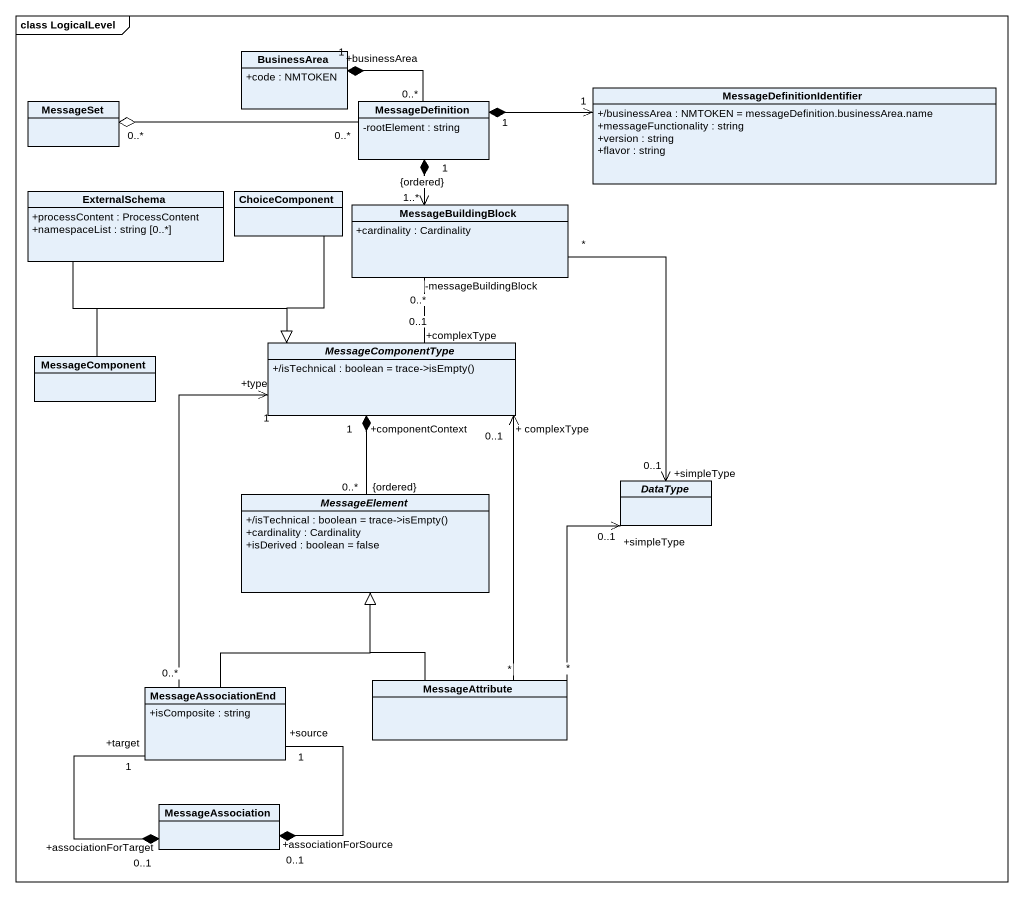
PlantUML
@startuml
mainframe class LogicalLevel
hide circle
hide empty members
skinparam classAttributeIconSize 0
class BusinessArea {
  +code : NMTOKEN
}
class MessageSet
class MessageDefinition {
  -rootElement : string
}
class MessageDefinitionIdentifier {
  +/businessArea : NMTOKEN = messageDefinition.businessArea.name
  +messageFunctionality : string
  +version : string
  +flavor : string
}
class ExternalSchema {
  +processContent : ProcessContent
  +namespaceList : string [0..*]
}
class ChoiceComponent
class MessageBuildingBlock {
  +cardinality : Cardinality
}
class MessageComponent
abstract class MessageComponentType {
  {field} +/isTechnical : boolean = trace->isEmpty()
}
abstract class MessageElement {
  {field} +/isTechnical : boolean = trace->isEmpty()
  +cardinality : Cardinality
  +isDerived : boolean = false
}
abstract class DataType
class MessageAssociationEnd {
  +isComposite : string
}
class MessageAttribute
class MessageAssociation
MessageDefinition "0..*" -left-* "+businessArea\n1" BusinessArea
MessageDefinition "0..*" -left-o "0..*" MessageSet
MessageDefinition "1" *-right-> "1" MessageDefinitionIdentifier
MessageDefinition "1" *--> "1..*\n{ordered}" MessageBuildingBlock
ExternalSchema -right-|> MessageComponentType
ChoiceComponent --|> MessageComponentType
MessageBuildingBlock "-messageBuildingBlock\n0..*" -- "+complexType\n0..1" MessageComponentType
MessageBuildingBlock "*" --> "+simpleType\n0..1" DataType
MessageComponent -right-|> MessageComponentType
MessageComponentType "+componentContext\n1" *-- "0..*\n{ordered}" MessageElement
MessageAssociationEnd "0..*" -up-> "+type\n1" MessageComponentType
MessageAssociationEnd -up-|> MessageElement
MessageAssociationEnd "+source\n1" --* "+associationForSource\n0..1" MessageAssociation
MessageAssociationEnd "+target\n1" --* "+associationForTarget\n0..1" MessageAssociation
MessageAttribute "*" -up-> "+ complexType\n0..1" MessageComponentType
MessageAttribute -up-|> MessageElement
MessageAttribute "*" -up-> "+simpleType\n0..1" DataType
@enduml
